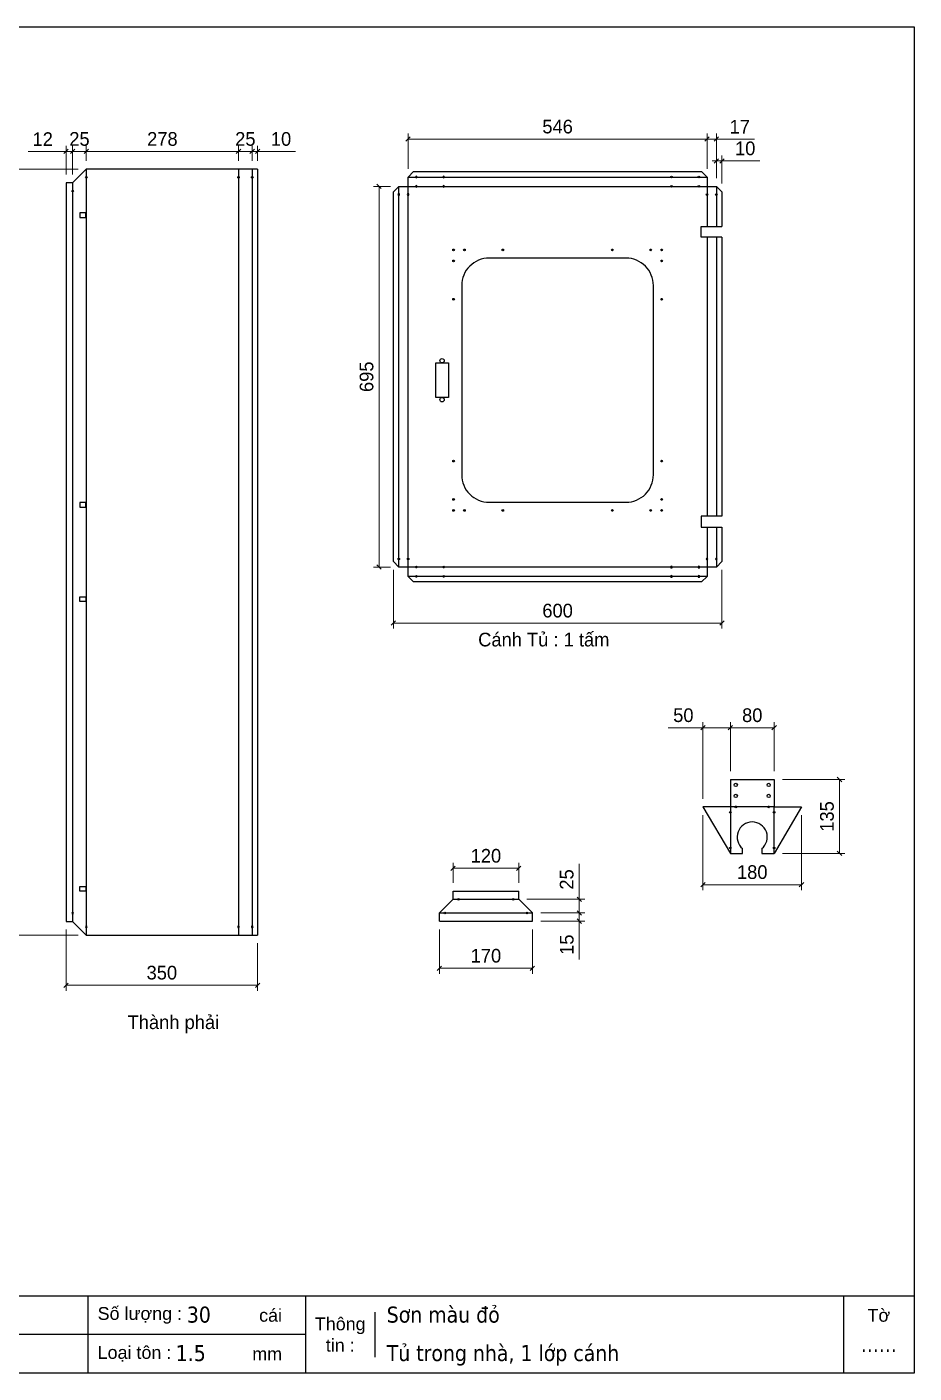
# Model space of a CAD drawing. Header units: millimetres. Extents: x 0 to 3475, y 0 to 2457.
# Drawn here: x 1855 to 3475, y 0 to 2457 of the extents above; entities that cross this region are included whole.
import ezdxf
from ezdxf.enums import TextEntityAlignment as Align

# ---------------------------------------------------------------- set-up
doc = ezdxf.new("R2010")
doc.units = ezdxf.units.MM
doc.layers.add('CNC', color=7, linetype='Continuous')
doc.layers.add('DIM', color=253, linetype='Continuous')
doc.styles.add('Arial', font='arial.ttf')
doc.styles.add('Tahoma (Input Text)', font='tahoma.ttf')
doc.dimstyles.new('Dim-25', dxfattribs={"dimtxt": 25, "dimasz": 8, "dimexe": 10, "dimexo": 15, "dimgap": 10, "dimtad": 1, "dimdec": 0, "dimtxsty": 'Standard', "dimblk": 'OBLIQUE', "dimcen": 10, "dimclrd": 5, "dimclre": 5, "dimclrt": 3, "dimazin": 3, "dimtfac": 1, "dimtdec": 0, "dimtmove": 0, "dimatfit": 3, "dimldrblk": 'OBLIQUE', "dimlwd": 9, "dimlwe": 9})

# ---------------------------------------------------------------- blocks, each defined once
blk = doc.blocks.new('f3daunguoc')
at = {"layer": 'CNC', "color": 2, "lineweight": -3}
blk.add_circle((0, 0), 1.5, dxfattribs=at)
blk = doc.blocks.new('*D19')
at = {"color": 0, "linetype": 'ByBlock', "lineweight": -2}
for p, q in [((3109.8, 2208.4), (3117.8, 2216.4)), ((3127.8, 2216.4), (3119.8, 2208.4))]:
    blk.add_line(p, q, dxfattribs=at)
at = {"layer": 'Defpoints', "color": 0, "transparency": 16777216}
for p in [(3123.8, 2212.4), (3113.8, 2166), (3123.8, 2156)]:
    blk.add_point(p, dxfattribs=at)
at = {"layer": 'DIM', "color": 5, "lineweight": 9, "transparency": 16777216}
for p, q in [((3113.8, 2212.4), (3105.8, 2212.4)), ((3113.8, 2181), (3113.8, 2222.4)), ((3113.8, 2212.4), (3123.8, 2212.4)), ((3123.8, 2171), (3123.8, 2222.4)), ((3123.8, 2212.4), (3193.1, 2212.4))]:
    blk.add_line(p, q, dxfattribs=at)
at = {"layer": 'DIM', "color": 3, "transparency": 16777216, "insert": (3166.4, 2235.2), "char_height": 25, "attachment_point": 5}
blk.add_mtext('10', dxfattribs=at)
blk = doc.blocks.new('_Oblique')
at = {"color": 0, "linetype": 'ByBlock', "lineweight": -2}
blk.add_line((-0.5, -0.5), (0.5, 0.5), dxfattribs=at)
blk = doc.blocks.new('*D20')
at = {"color": 0, "linetype": 'ByBlock', "lineweight": -2}
for p, q in [((3092.8, 2248.2), (3100.8, 2256.2)), ((3117.8, 2256.2), (3109.8, 2248.2))]:
    blk.add_line(p, q, dxfattribs=at)
at = {"layer": 'Defpoints', "color": 0, "transparency": 16777216}
for p in [(3113.8, 2252.2), (3096.8, 2183), (3113.8, 2166)]:
    blk.add_point(p, dxfattribs=at)
at = {"layer": 'DIM', "color": 5, "lineweight": 9, "transparency": 16777216}
for p, q in [((3096.8, 2198), (3096.8, 2262.2)), ((3113.8, 2181), (3113.8, 2262.2)), ((3096.8, 2252.2), (3088.8, 2252.2)), ((3096.8, 2252.2), (3113.8, 2252.2)), ((3113.8, 2252.2), (3183.2, 2252.2))]:
    blk.add_line(p, q, dxfattribs=at)
at = {"layer": 'DIM', "color": 3, "transparency": 16777216, "insert": (3156.5, 2274.8), "char_height": 25, "attachment_point": 5}
blk.add_mtext('17', dxfattribs=at)
blk = doc.blocks.new('*D21')
at = {"color": 0, "linetype": 'ByBlock', "lineweight": -2}
for p, q in [((2554.8, 2256.2), (2546.8, 2248.2)), ((3092.8, 2248.2), (3100.8, 2256.2))]:
    blk.add_line(p, q, dxfattribs=at)
at = {"layer": 'Defpoints', "color": 0, "transparency": 16777216}
for p in [(2550.8, 2252.2), (2550.8, 2183), (3096.8, 2183)]:
    blk.add_point(p, dxfattribs=at)
at = {"layer": 'DIM', "color": 5, "lineweight": 9, "transparency": 16777216}
for p, q in [((2550.8, 2198), (2550.8, 2262.2)), ((3096.8, 2198), (3096.8, 2262.2)), ((3096.8, 2252.2), (2550.8, 2252.2))]:
    blk.add_line(p, q, dxfattribs=at)
at = {"layer": 'DIM', "color": 3, "transparency": 16777216, "insert": (2823.8, 2275), "char_height": 25, "attachment_point": 5}
blk.add_mtext('546', dxfattribs=at)
blk = doc.blocks.new('*D22')
at = {"color": 0, "linetype": 'ByBlock', "lineweight": -2}
for p, q in [((2501.8, 2162), (2493.8, 2170)), ((2493.8, 1475), (2501.8, 1467))]:
    blk.add_line(p, q, dxfattribs=at)
at = {"layer": 'Defpoints', "color": 0, "transparency": 16777216}
for p in [(2497.8, 2166), (2533.8, 2166), (2533.8, 1471)]:
    blk.add_point(p, dxfattribs=at)
at = {"layer": 'DIM', "color": 5, "lineweight": 9, "transparency": 16777216}
for p, q in [((2518.8, 2166), (2487.8, 2166)), ((2497.8, 1471), (2497.8, 2166)), ((2518.8, 1471), (2487.8, 1471))]:
    blk.add_line(p, q, dxfattribs=at)
at = {"layer": 'DIM', "color": 3, "transparency": 16777216, "insert": (2475, 1818.5), "char_height": 25, "attachment_point": 5, "rotation": 90}
blk.add_mtext('695', dxfattribs=at)
blk = doc.blocks.new('*D23')
at = {"color": 0, "linetype": 'ByBlock', "lineweight": -2}
for p, q in [((2527.8, 1372.8), (2519.8, 1364.8)), ((3119.8, 1364.8), (3127.8, 1372.8))]:
    blk.add_line(p, q, dxfattribs=at)
at = {"layer": 'Defpoints', "color": 0, "transparency": 16777216}
for p in [(2523.8, 1481), (3123.8, 1481), (3123.8, 1368.8)]:
    blk.add_point(p, dxfattribs=at)
at = {"layer": 'DIM', "color": 5, "lineweight": 9, "transparency": 16777216}
for p, q in [((2523.8, 1466), (2523.8, 1358.8)), ((3123.8, 1466), (3123.8, 1358.8)), ((2523.8, 1368.8), (3123.8, 1368.8))]:
    blk.add_line(p, q, dxfattribs=at)
at = {"layer": 'DIM', "color": 3, "transparency": 16777216, "insert": (2823.8, 1391.5), "char_height": 25, "attachment_point": 5}
blk.add_mtext('600', dxfattribs=at)
blk = doc.blocks.new('*D24')
at = {"color": 0, "linetype": 'ByBlock', "lineweight": -2}
for p, q in [((1833.6, 2193.5), (1825.6, 2201.5)), ((1825.6, 803.5), (1833.6, 795.5))]:
    blk.add_line(p, q, dxfattribs=at)
at = {"layer": 'Defpoints', "color": 0, "transparency": 16777216}
for p in [(1963, 2197.5), (1829.6, 799.5), (1963, 799.5)]:
    blk.add_point(p, dxfattribs=at)
at = {"layer": 'DIM', "color": 5, "lineweight": 9, "transparency": 16777216}
for p, q in [((1948, 2197.5), (1819.6, 2197.5)), ((1829.6, 2197.5), (1829.6, 799.5)), ((1948, 799.5), (1819.6, 799.5))]:
    blk.add_line(p, q, dxfattribs=at)
at = {"layer": 'DIM', "color": 3, "transparency": 16777216, "insert": (1806.8, 1498.5), "char_height": 25, "attachment_point": 5, "rotation": 90}
blk.add_mtext('1398', dxfattribs=at)
blk = doc.blocks.new('*D25')
at = {"color": 0, "linetype": 'ByBlock', "lineweight": -2}
for p, q in [((1967, 2233.7), (1959, 2225.7)), ((2237, 2225.7), (2245, 2233.7))]:
    blk.add_line(p, q, dxfattribs=at)
at = {"layer": 'Defpoints', "color": 0, "transparency": 16777216}
for p in [(1963, 2229.7), (1963, 2197.5), (2241, 2197.5)]:
    blk.add_point(p, dxfattribs=at)
at = {"layer": 'DIM', "color": 5, "lineweight": 9, "transparency": 16777216}
for p, q in [((1963, 2212.5), (1963, 2239.7)), ((2241, 2212.5), (2241, 2239.7)), ((2241, 2229.7), (1963, 2229.7))]:
    blk.add_line(p, q, dxfattribs=at)
at = {"layer": 'DIM', "color": 3, "transparency": 16777216, "insert": (2102, 2252.4), "char_height": 25, "attachment_point": 5}
blk.add_mtext('278', dxfattribs=at)
blk = doc.blocks.new('*D26')
at = {"color": 0, "linetype": 'ByBlock', "lineweight": -2}
for p, q in [((1942, 2233.7), (1934, 2225.7)), ((1959, 2225.7), (1967, 2233.7))]:
    blk.add_line(p, q, dxfattribs=at)
at = {"layer": 'Defpoints', "color": 0, "transparency": 16777216}
for p in [(1938, 2229.7), (1963, 2197.5), (1938, 2172.5)]:
    blk.add_point(p, dxfattribs=at)
at = {"layer": 'DIM', "color": 5, "lineweight": 9, "transparency": 16777216}
for p, q in [((1938, 2187.5), (1938, 2239.7)), ((1963, 2212.5), (1963, 2239.7)), ((1963, 2229.7), (1938, 2229.7))]:
    blk.add_line(p, q, dxfattribs=at)
at = {"layer": 'DIM', "color": 3, "transparency": 16777216, "insert": (1950.5, 2252.4), "char_height": 25, "attachment_point": 5}
blk.add_mtext('25', dxfattribs=at)
blk = doc.blocks.new('*D27')
at = {"color": 0, "linetype": 'ByBlock', "lineweight": -2}
for p, q in [((1922, 2225.7), (1930, 2233.7)), ((1942, 2233.7), (1934, 2225.7))]:
    blk.add_line(p, q, dxfattribs=at)
at = {"layer": 'Defpoints', "color": 0, "transparency": 16777216}
for p in [(1926, 2229.7), (1926, 2172.5), (1938, 2172.5)]:
    blk.add_point(p, dxfattribs=at)
at = {"layer": 'DIM', "color": 5, "lineweight": 9, "transparency": 16777216}
for p, q in [((1926, 2187.5), (1926, 2239.7)), ((1938, 2187.5), (1938, 2239.7)), ((1926, 2229.7), (1856.8, 2229.7)), ((1938, 2229.7), (1926, 2229.7)), ((1938, 2229.7), (1946, 2229.7))]:
    blk.add_line(p, q, dxfattribs=at)
at = {"layer": 'DIM', "color": 3, "transparency": 16777216, "insert": (1883.4, 2252.2), "char_height": 25, "attachment_point": 5}
blk.add_mtext('12', dxfattribs=at)
blk = doc.blocks.new('*D28')
at = {"color": 0, "linetype": 'ByBlock', "lineweight": -2}
for p, q in [((1930, 711.9), (1922, 703.9)), ((2272, 703.9), (2280, 711.9))]:
    blk.add_line(p, q, dxfattribs=at)
at = {"layer": 'Defpoints', "color": 0, "transparency": 16777216}
for p in [(1926, 824.5), (2276, 799.5), (1926, 707.9)]:
    blk.add_point(p, dxfattribs=at)
at = {"layer": 'DIM', "color": 5, "lineweight": 9, "transparency": 16777216}
for p, q in [((1926, 809.5), (1926, 697.9)), ((2276, 784.5), (2276, 697.9)), ((2276, 707.9), (1926, 707.9))]:
    blk.add_line(p, q, dxfattribs=at)
at = {"layer": 'DIM', "color": 3, "transparency": 16777216, "insert": (2101, 730.7), "char_height": 25, "attachment_point": 5}
blk.add_mtext('350', dxfattribs=at)
blk = doc.blocks.new('*D29')
at = {"color": 0, "linetype": 'ByBlock', "lineweight": -2}
for p, q in [((2245, 2233.7), (2237, 2225.7)), ((2262, 2225.7), (2270, 2233.7))]:
    blk.add_line(p, q, dxfattribs=at)
at = {"layer": 'Defpoints', "color": 0, "transparency": 16777216}
for p in [(2266, 2229.7), (2241, 2197.5), (2266, 2197.5)]:
    blk.add_point(p, dxfattribs=at)
at = {"layer": 'DIM', "color": 5, "lineweight": 9, "transparency": 16777216}
for p, q in [((2241, 2212.5), (2241, 2239.7)), ((2266, 2212.5), (2266, 2239.7)), ((2241, 2229.7), (2266, 2229.7))]:
    blk.add_line(p, q, dxfattribs=at)
at = {"layer": 'DIM', "color": 3, "transparency": 16777216, "insert": (2253.5, 2252.4), "char_height": 25, "attachment_point": 5}
blk.add_mtext('25', dxfattribs=at)
blk = doc.blocks.new('*D30')
at = {"color": 0, "linetype": 'ByBlock', "lineweight": -2}
for p, q in [((2262, 2225.7), (2270, 2233.7)), ((2280, 2233.7), (2272, 2225.7))]:
    blk.add_line(p, q, dxfattribs=at)
at = {"layer": 'Defpoints', "color": 0, "transparency": 16777216}
for p in [(2276, 2229.7), (2266, 2197.5), (2276, 2197.5)]:
    blk.add_point(p, dxfattribs=at)
at = {"layer": 'DIM', "color": 5, "lineweight": 9, "transparency": 16777216}
for p, q in [((2266, 2212.5), (2266, 2239.7)), ((2276, 2212.5), (2276, 2239.7)), ((2266, 2229.7), (2258, 2229.7)), ((2266, 2229.7), (2276, 2229.7)), ((2276, 2229.7), (2345.4, 2229.7))]:
    blk.add_line(p, q, dxfattribs=at)
at = {"layer": 'DIM', "color": 3, "transparency": 16777216, "insert": (2318.7, 2252.4), "char_height": 25, "attachment_point": 5}
blk.add_mtext('10', dxfattribs=at)
blk = doc.blocks.new('*D34')
at = {"color": 0, "linetype": 'ByBlock', "lineweight": -2}
for p, q in [((2859.4, 843.8), (2867.4, 835.8)), ((2867.4, 820.8), (2859.4, 828.8))]:
    blk.add_line(p, q, dxfattribs=at)
at = {"layer": 'Defpoints', "color": 0, "transparency": 16777216}
for p in [(2777.9, 839.8), (2777.9, 824.8), (2863.4, 824.8)]:
    blk.add_point(p, dxfattribs=at)
at = {"layer": 'DIM', "color": 5, "lineweight": 9, "transparency": 16777216}
for p, q in [((2792.9, 839.8), (2873.4, 839.8)), ((2863.4, 839.8), (2863.4, 847.8)), ((2863.4, 839.8), (2863.4, 824.8)), ((2792.9, 824.8), (2873.4, 824.8)), ((2863.4, 824.8), (2863.4, 755.1))]:
    blk.add_line(p, q, dxfattribs=at)
at = {"layer": 'DIM', "color": 3, "transparency": 16777216, "insert": (2840.6, 781.9), "char_height": 25, "attachment_point": 5, "rotation": 90}
blk.add_mtext('15', dxfattribs=at)
blk = doc.blocks.new('*D35')
at = {"color": 0, "linetype": 'ByBlock', "lineweight": -2}
for p, q in [((2867.3, 860.8), (2859.3, 868.8)), ((2859.3, 843.8), (2867.3, 835.8))]:
    blk.add_line(p, q, dxfattribs=at)
at = {"layer": 'Defpoints', "color": 0, "transparency": 16777216}
for p in [(2752.9, 864.8), (2777.9, 839.8), (2863.3, 839.8)]:
    blk.add_point(p, dxfattribs=at)
at = {"layer": 'DIM', "color": 5, "lineweight": 9, "transparency": 16777216}
for p, q in [((2863.3, 864.8), (2863.3, 929.2)), ((2767.9, 864.8), (2873.3, 864.8)), ((2863.3, 839.8), (2863.3, 864.8)), ((2792.9, 839.8), (2873.3, 839.8))]:
    blk.add_line(p, q, dxfattribs=at)
at = {"layer": 'DIM', "color": 3, "transparency": 16777216, "insert": (2840.5, 901), "char_height": 25, "attachment_point": 5, "rotation": 90}
blk.add_mtext('25', dxfattribs=at)
blk = doc.blocks.new('*D36')
at = {"color": 0, "linetype": 'ByBlock', "lineweight": -2}
for p, q in [((2611.9, 742.8), (2603.9, 734.8)), ((2773.9, 734.8), (2781.9, 742.8))]:
    blk.add_line(p, q, dxfattribs=at)
at = {"layer": 'Defpoints', "color": 0, "transparency": 16777216}
for p in [(2607.9, 824.8), (2777.9, 824.8), (2607.9, 738.8)]:
    blk.add_point(p, dxfattribs=at)
at = {"layer": 'DIM', "color": 5, "lineweight": 9, "transparency": 16777216}
for p, q in [((2607.9, 809.8), (2607.9, 728.8)), ((2777.9, 809.8), (2777.9, 728.8)), ((2777.9, 738.8), (2607.9, 738.8))]:
    blk.add_line(p, q, dxfattribs=at)
at = {"layer": 'DIM', "color": 3, "transparency": 16777216, "insert": (2692.9, 761.6), "char_height": 25, "attachment_point": 5}
blk.add_mtext('170', dxfattribs=at)
blk = doc.blocks.new('*D37')
at = {"color": 0, "linetype": 'ByBlock', "lineweight": -2}
for p, q in [((2636.9, 925.3), (2628.9, 917.3)), ((2748.9, 917.3), (2756.9, 925.3))]:
    blk.add_line(p, q, dxfattribs=at)
at = {"layer": 'Defpoints', "color": 0, "ltscale": 3, "transparency": 16777216}
for p in [(2752.9, 921.3), (2632.9, 879.8), (2752.9, 879.8)]:
    blk.add_point(p, dxfattribs=at)
at = {"layer": 'DIM', "color": 5, "lineweight": 9, "ltscale": 3, "transparency": 16777216}
for p, q in [((2632.9, 894.8), (2632.9, 931.3)), ((2632.9, 921.3), (2752.9, 921.3)), ((2752.9, 894.8), (2752.9, 931.3))]:
    blk.add_line(p, q, dxfattribs=at)
at = {"layer": 'DIM', "color": 3, "ltscale": 3, "transparency": 16777216, "insert": (2692.9, 944), "char_height": 25, "attachment_point": 5}
blk.add_mtext('120', dxfattribs=at)
blk = doc.blocks.new('khungtenAsean2')
at = {"color": 7}
for p, q in [((2970, -1980), (0, -1980)), ((1680, -1980), (1680, -2100)), ((2020, -1980), (2020, -2100)), ((2860, -1980), (2860, -2100)), ((2128.3, -2005), (2128.3, -2075)), ((2020, -2040), (0, -2040))]:
    blk.add_line(p, q, dxfattribs=at)
blk.add_lwpolyline([(0, 0), (2970, 0), (2970, -2100), (0, -2100)], close=True, dxfattribs=at)
at = {"color": 2, "char_height": 20, "style": 'Arial'}
for s, insert, width, attachment_point in [('  Số lượng :', (1680, -2010), 917.634, 4), ('cái', (1947.6, -2010), 917.634, 4), ('Thông\\Ptin :', (2074.2, -2040), 108.311, 5), ('Tờ', (2915, -2010), 110, 5), ('  Loại tôn :', (1680, -2070), 917.634, 4), ('mm', (1936.9, -2070), 917.634, 4)]:
    blk.add_mtext(s, dxfattribs=dict(at, insert=insert, width=width, attachment_point=attachment_point))
at = {"color": 1, "style": 'Tahoma (Input Text)', "flags": 8}
for tag, p in [('#03', (506.6, -2019.3)), ('#01', (137.1, -2021.3)), ('#05', (1106.6, -2021.3)), ('#07', (1834.7, -2021.3)), ('#09', (2146.7, -2021.3)), ('#02', (98.5, -2081.3)), ('#04', (486.1, -2081.3)), ('#06', (1065.3, -2081.3)), ('#08', (1817.4, -2081.3)), ('#10', (2146.7, -2081.3))]:
    blk.add_attdef(tag, p, '', height=25, dxfattribs=at)
blk.add_attdef('#11', text='', height=25, dxfattribs=at).set_placement((2915, -2067.3), align=Align.CENTER)
blk = doc.blocks.new('*D38')
at = {"color": 0, "linetype": 'ByBlock', "lineweight": -2}
for p, q in [((3143.3, 1181.8), (3135.3, 1173.8)), ((3215.3, 1173.8), (3223.3, 1181.8))]:
    blk.add_line(p, q, dxfattribs=at)
at = {"layer": 'Defpoints', "color": 0, "transparency": 16777216}
for p in [(3219.3, 1177.8), (3139.3, 1083.4), (3219.3, 1083.4)]:
    blk.add_point(p, dxfattribs=at)
at = {"layer": 'DIM', "color": 5, "lineweight": 9, "transparency": 16777216}
for p, q in [((3139.3, 1098.4), (3139.3, 1187.8)), ((3219.3, 1098.4), (3219.3, 1187.8)), ((3139.3, 1177.8), (3219.3, 1177.8))]:
    blk.add_line(p, q, dxfattribs=at)
at = {"layer": 'DIM', "color": 3, "transparency": 16777216, "insert": (3179.3, 1200.6), "char_height": 25, "attachment_point": 5}
blk.add_mtext('80', dxfattribs=at)
blk = doc.blocks.new('*D39')
at = {"color": 0, "linetype": 'ByBlock', "lineweight": -2}
for p, q in [((3342.7, 1079.4), (3334.7, 1087.4)), ((3334.7, 952.4), (3342.7, 944.4))]:
    blk.add_line(p, q, dxfattribs=at)
at = {"layer": 'Defpoints', "color": 0, "transparency": 16777216}
for p in [(3219.3, 1083.4), (3219.3, 948.4), (3338.7, 948.4)]:
    blk.add_point(p, dxfattribs=at)
at = {"layer": 'DIM', "color": 5, "lineweight": 9, "transparency": 16777216}
for p, q in [((3234.3, 1083.4), (3348.7, 1083.4)), ((3338.7, 1083.4), (3338.7, 948.4)), ((3234.3, 948.4), (3348.7, 948.4))]:
    blk.add_line(p, q, dxfattribs=at)
at = {"layer": 'DIM', "color": 3, "transparency": 16777216, "insert": (3315.9, 1015.9), "char_height": 25, "attachment_point": 5, "rotation": 90}
blk.add_mtext('135', dxfattribs=at)
blk = doc.blocks.new('*D40')
at = {"color": 0, "linetype": 'ByBlock', "lineweight": -2}
for p, q in [((3093.3, 1181.8), (3085.3, 1173.8)), ((3135.3, 1173.8), (3143.3, 1181.8))]:
    blk.add_line(p, q, dxfattribs=at)
at = {"layer": 'Defpoints', "color": 0, "transparency": 16777216}
for p in [(3089.3, 1177.8), (3139.3, 1083.4), (3089.3, 1033.4)]:
    blk.add_point(p, dxfattribs=at)
at = {"layer": 'DIM', "color": 5, "lineweight": 9, "transparency": 16777216}
for p, q in [((3089.3, 1048.4), (3089.3, 1187.8)), ((3139.3, 1098.4), (3139.3, 1187.8)), ((3089.3, 1177.8), (3025.6, 1177.8)), ((3139.3, 1177.8), (3089.3, 1177.8))]:
    blk.add_line(p, q, dxfattribs=at)
at = {"layer": 'DIM', "color": 3, "transparency": 16777216, "insert": (3053.5, 1200.6), "char_height": 25, "attachment_point": 5}
blk.add_mtext('50', dxfattribs=at)
blk = doc.blocks.new('*D41')
at = {"color": 0, "linetype": 'ByBlock', "lineweight": -2}
for p, q in [((3093.3, 895.4), (3085.3, 887.4)), ((3265.3, 887.4), (3273.3, 895.4))]:
    blk.add_line(p, q, dxfattribs=at)
at = {"layer": 'Defpoints', "color": 0, "transparency": 16777216}
for p in [(3089.3, 1033.4), (3269.3, 1033.4), (3269.3, 891.4)]:
    blk.add_point(p, dxfattribs=at)
at = {"layer": 'DIM', "color": 5, "lineweight": 9, "transparency": 16777216}
for p, q in [((3089.3, 1018.4), (3089.3, 881.4)), ((3269.3, 1018.4), (3269.3, 881.4)), ((3089.3, 891.4), (3269.3, 891.4))]:
    blk.add_line(p, q, dxfattribs=at)
at = {"layer": 'DIM', "color": 3, "transparency": 16777216, "insert": (3179.3, 914.2), "char_height": 25, "attachment_point": 5}
blk.add_mtext('180', dxfattribs=at)

msp = doc.modelspace()

# ---------------------------------------------------------------- linework, layer by layer
at = {"color": 7}
for p, q in [((1963, 2197.5), (1938, 2172.5)), ((1963, 2197.5), (1963, 799.5)), ((2241, 2197.5), (2241, 799.5)), ((2266, 2197.5), (2266, 799.5)), ((2276, 2197.5), (2276, 799.5)), ((1938, 2172.5), (1938, 824.5)), ((3139.3, 1083.4), (3219.3, 1083.4)), ((3089.3, 1033.4), (3139.3, 948.4)), ((3269.3, 1033.4), (3219.3, 948.4)), ((2632.9, 864.8), (2607.9, 839.8)), ((2632.9, 864.8), (2632.9, 879.8)), ((2752.9, 864.8), (2752.9, 879.8)), ((2777.9, 839.8), (2752.9, 864.8)), ((2607.9, 824.8), (2607.9, 839.8)), ((2777.9, 824.8), (2777.9, 839.8)), ((1963, 799.5), (1938, 824.5))]:
    msp.add_line(p, q, dxfattribs=at)
for points in [[(2276, 2197.5), (1963, 2197.5)], [(3123.8, 1544), (3123.8, 1481), (3113.8, 1471), (3096.8, 1471), (3096.8, 1454), (3086.8, 1444), (2560.8, 1444), (2550.8, 1454), (2550.8, 1471), (2533.8, 1471), (2523.8, 1481), (2523.8, 2156), (2533.8, 2166), (2550.8, 2166), (2550.8, 2183), (2560.8, 2193), (3086.8, 2193), (3096.8, 2183), (3096.8, 2166), (3113.8, 2166), (3123.8, 2156), (3123.8, 2093)], [(1938, 2172.5), (1926, 2172.5), (1926, 824.5), (1938, 824.5)], [(2533.8, 1471), (2533.8, 2166)], [(2550.8, 2183), (3096.8, 2183)], [(3096.8, 1544), (3096.8, 1471), (2550.8, 1471), (2550.8, 2166), (3096.8, 2166), (3096.8, 2093)], [(3113.8, 2166), (3113.8, 2093)], [(3096.8, 2073), (3096.8, 1564)], [(3113.8, 2073), (3113.8, 1564)], [(3123.8, 2073), (3123.8, 1564)], [(3113.8, 1544), (3113.8, 1471)], [(3096.8, 1454), (2550.8, 1454)], [(3139.3, 1083.4), (3139.3, 1033.4), (3089.3, 1033.4)], [(3219.3, 1083.4), (3219.3, 1033.4), (3269.3, 1033.4)], [(2632.9, 879.8), (2752.9, 879.8)], [(2632.9, 864.8), (2752.9, 864.8)], [(2607.9, 839.8), (2777.9, 839.8)], [(2607.9, 824.8), (2777.9, 824.8)], [(1963, 799.5), (2276, 799.5)]]:
    msp.add_lwpolyline(points, dxfattribs=at)
at = {"color": 2}
for points in [[(1962, 2117.8), (1951, 2117.8), (1951, 2109.3), (1962, 2109.3)], [(2601.3, 1843.7), (2624.3, 1843.7), (2624.3, 1780.7), (2601.3, 1780.7)], [(1962, 1588.8), (1951, 1588.8), (1951, 1580.3), (1962, 1580.3)], [(1962, 1408.3), (1951, 1408.3), (1951, 1416.8), (1962, 1416.8)], [(1962, 879.3), (1951, 879.3), (1951, 887.8), (1962, 887.8)]]:
    msp.add_lwpolyline(points, close=True, dxfattribs=at)
for points in [[(3123.8, 2073), (3085.8, 2073), (3085.8, 2093), (3123.8, 2093)], [(3123.8, 1564), (3085.8, 1564), (3085.8, 1544), (3123.8, 1544)]]:
    msp.add_lwpolyline(points, dxfattribs=at)
msp.add_lwpolyline([(2698.7, 1589.5), (2948.7, 1589.5, 0.414214), (2998.7, 1639.5), (2998.7, 1985, 0.414214), (2948.7, 2035), (2698.7, 2035, 0.414214), (2648.7, 1985), (2648.7, 1639.5, 0.414214)], format="xyb", close=True, dxfattribs=at)
at = {"color": 7}
msp.add_lwpolyline([(3196.8, 957.2), (3196.8, 948.9, 0.414214), (3197.3, 948.4), (3219.3, 948.4), (3219.3, 1033.4), (3139.3, 1033.4), (3139.3, 948.4), (3161.3, 948.4, 0.414214), (3161.8, 948.9), (3161.8, 957.2)], format="xyb", dxfattribs=at)
at = {"color": 2, "ltscale": 3}
for centre in [(2633.7, 2050), (2653.7, 2050), (2723.7, 2050), (2923.8, 2050), (2993.8, 2050), (3013.8, 2050), (2633.7, 2030), (3013.8, 2030), (2633.7, 1960), (3013.8, 1960), (2633.7, 1664.5), (3013.8, 1664.5), (2633.7, 1594.5), (2633.7, 1574.5), (2653.7, 1574.5), (2723.7, 1574.5), (2923.8, 1574.5), (2993.8, 1574.5), (3013.8, 1594.5), (3013.8, 1574.5)]:
    msp.add_circle(centre, 1.5, dxfattribs=at)
at = {"color": 2}
for centre, radius in [((2612.8, 1847.7), 4), ((2612.8, 1776.7), 4), ((3149.3, 1073.4), 3), ((3209.3, 1073.4), 3), ((3149.3, 1053.4), 3), ((3149.3, 1033.4), 1.5), ((3209.3, 1053.4), 3), ((3209.4, 1033.4), 1.5), ((3139.3, 1023.4), 1.5), ((3219.3, 1023.4), 1.5), ((3139.3, 958.4), 1.5), ((3219.3, 958.4), 1.5), ((2642.9, 864.8), 1.5), ((2742.9, 864.8), 1.5), ((2617.9, 839.8), 1.5), ((2767.9, 839.8), 1.5)]:
    msp.add_circle(centre, radius, dxfattribs=at)
msp.add_arc((3179.3, 978.4), 27.5, 309.5212, 230.4788, dxfattribs=at)

# ---------------------------------------------------------------- block references
at = {"color": 7}
ref = msp.add_blockref('khungtenAsean2', (0, 2457), dxfattribs=dict(at, xscale=1.16999999983227, yscale=1.16999999983227, zscale=1.16999999983227))
ref.add_attrib('#11', '......', dxfattribs={"color": 1, "height": 29.25, "style": 'Tahoma (Input Text)'}).set_placement((3410.5, 38.2), align=Align.CENTER)
ref.add_attrib('#09', 'Sơn màu đỏ', (2511.7, 92.1), dxfattribs={"color": 1, "height": 29.25, "style": 'Tahoma (Input Text)'})
ref.add_attrib('#10', 'Tủ trong nhà, 1 lớp cánh', (2511.7, 21.9), dxfattribs={"color": 1, "height": 29.25, "style": 'Tahoma (Input Text)'})
ref.add_attrib('#08', '1.5', (2126.4, 21.9), dxfattribs={"color": 1, "height": 29.25, "style": 'Tahoma (Input Text)'})
ref.add_attrib('#07', '30', (2146.6, 92.1), dxfattribs={"color": 1, "height": 29.25, "style": 'Tahoma (Input Text)'})
at = {"lineweight": -3, "rotation": 180}
for p in [(1963, 2182.5), (2241, 2182.5), (2266, 2182.5), (3031.8, 2183), (3031.8, 2166), (3081.8, 2183), (3081.8, 2166), (1938, 2157.5), (3096.8, 2151), (3113.8, 2151)]:
    msp.add_blockref('f3daunguoc', p, dxfattribs=at)
at = {"lineweight": -3, "xscale": -1, "rotation": 180}
for p in [(2565.8, 2183), (2565.8, 2166), (2615.8, 2183), (2615.8, 2166), (2533.8, 2151), (2550.8, 2151)]:
    msp.add_blockref('f3daunguoc', p, dxfattribs=at)
at = {"lineweight": -3}
for p in [(2533.8, 1486), (2550.8, 1486), (2565.8, 1471), (2565.8, 1454), (2615.8, 1471), (2615.8, 1454)]:
    msp.add_blockref('f3daunguoc', p, dxfattribs=at)
at = {"lineweight": -3, "xscale": -1}
for p in [(3096.8, 1486), (3113.8, 1486), (3031.8, 1471), (3031.8, 1454), (3081.8, 1471), (3081.8, 1454), (1938, 839.5), (1963, 814.5), (2241, 814.5), (2266, 814.5)]:
    msp.add_blockref('f3daunguoc', p, dxfattribs=at)

# ---------------------------------------------------------------- texts
at = {"color": 2, "char_height": 25, "attachment_point": 5}
for s, insert, width in [('Cánh Tủ : 1 tấm', (2798.6, 1338.6), 674), ('Thành phải', (2122.1, 636.6), 775)]:
    msp.add_mtext(s, dxfattribs=dict(at, insert=insert, width=width))

# ---------------------------------------------------------------- dimensions: what is measured, and where the dimension line sits
at = {"layer": 'DIM'}
for base, p1, p2, picture, middle in [((2550.8, 2252.2), (3096.8, 2183), (2550.8, 2183), '*D21', (2823.8, 2275)), ((3113.8, 2252.2), (3096.8, 2183), (3113.8, 2166), '*D20', (3156.5, 2274.8)), ((3123.8, 2212.4), (3113.8, 2166), (3123.8, 2156), '*D19', (3166.4, 2235.2)), ((3123.8, 1368.8), (2523.8, 1481), (3123.8, 1481), '*D23', (2823.8, 1391.5))]:
    dim = msp.add_linear_dim(base=base, p1=p1, p2=p2, dimstyle='Dim-25', dxfattribs=at)
    dim.commit()
    dim.dimension.update_dxf_attribs({"geometry": picture, "text_midpoint": middle})
at = {"layer": 'DIM', "color": 7}
for base, p1, p2, angle, picture, middle in [((1926, 2229.7), (1938, 2172.5), (1926, 2172.5), 180, '*D27', (1883.4, 2252.2)), ((2276, 2229.7), (2266, 2197.5), (2276, 2197.5), 180, '*D30', (2318.7, 2252.4)), ((3338.7, 948.4), (3219.3, 1083.4), (3219.3, 948.4), 90, '*D39', (3315.9, 1015.9)), ((2863.4, 824.8), (2777.9, 839.8), (2777.9, 824.8), 270, '*D34', (2840.6, 781.9)), ((1926, 707.9), (2276, 799.5), (1926, 824.5), 180, '*D28', (2101, 730.7))]:
    dim = msp.add_linear_dim(base=base, p1=p1, p2=p2, angle=angle, dimstyle='Dim-25', dxfattribs=at)
    dim.commit()
    dim.dimension.update_dxf_attribs({"geometry": picture, "text_midpoint": middle})
for base, p1, p2, angle, picture, middle in [((1938, 2229.7), (1963, 2197.5), (1938, 2172.5), 180, '*D26', (1950.5, 2229.7)), ((1963, 2229.7), (2241, 2197.5), (1963, 2197.5), 180, '*D25', (2102, 2229.7)), ((2266, 2229.7), (2241, 2197.5), (2266, 2197.5), 180, '*D29', (2253.5, 2229.7)), ((1829.6, 799.5), (1963, 2197.5), (1963, 799.5), 90, '*D24', (1829.6, 1498.5)), ((2863.3, 839.8), (2752.9, 864.8), (2777.9, 839.8), 270, '*D35', (2863.3, 901))]:
    dim = msp.add_linear_dim(base=base, p1=p1, p2=p2, angle=angle, dimstyle='Dim-25', dxfattribs=at)
    dim.commit()
    dim.dimension.update_dxf_attribs({"geometry": picture, "text_midpoint": middle, "dimtype": 160})
at = {"layer": 'DIM'}
dim = msp.add_linear_dim(base=(2497.8, 2166), p1=(2533.8, 1471), p2=(2533.8, 2166), angle=90, dimstyle='Dim-25', dxfattribs=at)
dim.commit()
dim.dimension.update_dxf_attribs({"geometry": '*D22', "text_midpoint": (2475, 1818.5)})
at = {"layer": 'DIM', "color": 7}
for base, p1, p2, picture, middle in [((3089.3, 1177.8), (3139.3, 1083.4), (3089.3, 1033.4), '*D40', (3053.5, 1200.6)), ((3219.3, 1177.8), (3139.3, 1083.4), (3219.3, 1083.4), '*D38', (3179.3, 1200.6)), ((3269.3, 891.4), (3089.3, 1033.4), (3269.3, 1033.4), '*D41', (3179.3, 914.2)), ((2607.9, 738.8), (2777.9, 824.8), (2607.9, 824.8), '*D36', (2692.9, 761.6))]:
    dim = msp.add_linear_dim(base=base, p1=p1, p2=p2, dimstyle='Dim-25', dxfattribs=at)
    dim.commit()
    dim.dimension.update_dxf_attribs({"geometry": picture, "text_midpoint": middle})
at = {"layer": 'DIM', "color": 7, "ltscale": 3}
dim = msp.add_linear_dim(base=(2752.9, 921.3), p1=(2632.9, 879.8), p2=(2752.9, 879.8), dimstyle='Dim-25', dxfattribs=at)
dim.commit()
dim.dimension.update_dxf_attribs({"geometry": '*D37', "text_midpoint": (2692.9, 944)})

doc.saveas('drawing.dxf')
